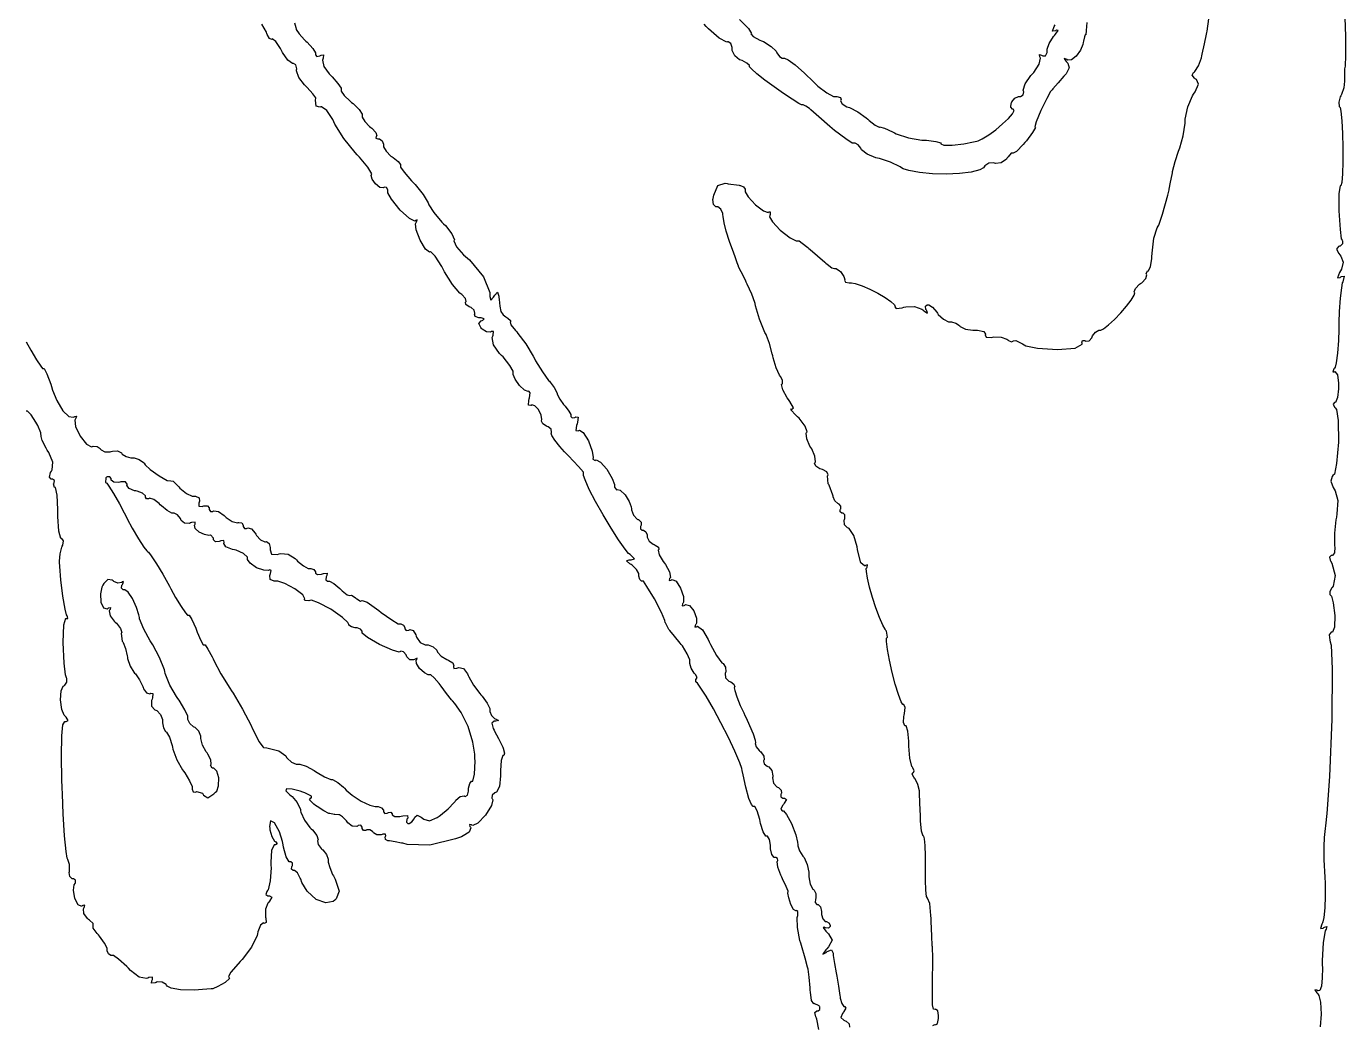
# Model space of a CAD drawing. Extents: x 0.5 to 12, y 0.6 to 18.2.
# Drawn here: x 8.75 to 11.981, y 3.832 to 6.278 of the extents above; entities that cross this region are included whole.
import ezdxf

# ---------------------------------------------------------------- set-up
doc = ezdxf.new("R2010")
doc.units = 0
doc.layers.get('0').update_dxf_attribs({"linetype": 'CONTINUOUS'})

msp = doc.modelspace()

# ---------------------------------------------------------------- linework, layer by layer
at = {"color": 0}
for points in [[(10.6908, 3.82015), (10.6862, 3.84581), (10.6851, 3.84831), (10.6837, 3.85124), (10.6815, 3.86182), (10.6861, 3.86654), (10.6877, 3.86654), (10.6892, 3.86654), (10.6938, 3.86968), (10.6934, 3.87571), (10.6925, 3.87711), (10.6916, 3.87858), (10.6798, 3.88396), (10.6789, 3.88336), (10.6788, 3.88336), (10.6734, 3.89144), (10.6704, 3.91178), (10.6702, 3.91699), (10.6699, 3.92225), (10.6677, 3.94851), (10.6647, 3.96858), (10.6641, 3.97071), (10.6635, 3.97287), (10.6572, 3.99522), (10.6485, 4.02582), (10.6467, 4.03212), (10.6449, 4.03842), (10.639, 4.07015), (10.6381, 4.09462), (10.6388, 4.09722), (10.6394, 4.09988), (10.6399, 4.10938), (10.636, 4.11176), (10.6355, 4.11139), (10.6347, 4.11094), (10.6293, 4.11436), (10.6226, 4.12636), (10.6174, 4.14258), (10.6155, 4.15435), (10.6157, 4.15821), (10.6157, 4.15896), (10.6112, 4.17085), (10.6023, 4.18972), (10.6002, 4.1939), (10.598, 4.19814), (10.5905, 4.21799), (10.5889, 4.23182), (10.5896, 4.23296), (10.5903, 4.23415), (10.5901, 4.23904), (10.5854, 4.24154), (10.5839, 4.24154), (10.5819, 4.24154), (10.5761, 4.24918), (10.5729, 4.26303), (10.5729, 4.26758), (10.5729, 4.27219), (10.5701, 4.28597), (10.5652, 4.29362), (10.5636, 4.29362), (10.5614, 4.29362), (10.555, 4.30436), (10.5484, 4.32508), (10.5475, 4.33008), (10.5465, 4.33513), (10.5401, 4.35585), (10.534, 4.36654), (10.532, 4.36654), (10.5305, 4.36654), (10.5262, 4.37125), (10.5198, 4.38639), (10.5125, 4.41363), (10.5056, 4.44433), (10.5036, 4.45458), (10.5026, 4.45958), (10.4973, 4.47396), (10.4854, 4.50206), (10.4695, 4.53564), (10.4513, 4.57146), (10.4327, 4.60618), (10.4152, 4.63656), (10.4006, 4.65929), (10.3936, 4.66883), (10.3906, 4.67106), (10.3895, 4.67182), (10.3899, 4.67888), (10.39, 4.67888), (10.3908, 4.67893), (10.3933, 4.68267), (10.3891, 4.68983), (10.3874, 4.69151), (10.3857, 4.69325), (10.3786, 4.7054), (10.3749, 4.71729), (10.3749, 4.72119), (10.3749, 4.72607), (10.3688, 4.74067), (10.3571, 4.75993), (10.3543, 4.76335), (10.3514, 4.76682), (10.3372, 4.78413), (10.3262, 4.79742), (10.325, 4.79883), (10.3238, 4.80029), (10.3152, 4.81625), (10.3151, 4.81733), (10.3141, 4.82238), (10.3058, 4.84169), (10.2883, 4.87554), (10.2701, 4.90565), (10.2614, 4.91862), (10.2585, 4.91862), (10.257, 4.91862), (10.2524, 4.92307), (10.2499, 4.93104), (10.2499, 4.93371), (10.2499, 4.93718), (10.2446, 4.94754), (10.2342, 4.95801), (10.2317, 4.95942), (10.2286, 4.96121), (10.2203, 4.96804), (10.2269, 4.97065), (10.2291, 4.97071), (10.2317, 4.97081), (10.2393, 4.97342), (10.2316, 4.98178), (10.2287, 4.98406), (10.2253, 4.98671), (10.217, 4.99696), (10.2008, 5.01953), (10.1822, 5.04867), (10.1627, 5.08111), (10.1444, 5.11367), (10.129, 5.14324), (10.1184, 5.16661), (10.1145, 5.17708), (10.1145, 5.18056), (10.1145, 5.18522), (10.1022, 5.19922), (10.0782, 5.22575), (10.0725, 5.2315), (10.0684, 5.23562), (10.0565, 5.24854), (10.0444, 5.26383), (10.0371, 5.27572), (10.0353, 5.28142), (10.036, 5.2825), (10.0367, 5.28375), (10.0353, 5.29058), (10.0279, 5.2966), (10.0258, 5.29742), (10.0237, 5.29829), (10.0153, 5.3041), (10.0116, 5.31044), (10.0119, 5.31153), (10.0126, 5.31483), (10.011, 5.32547), (10.0046, 5.33914), (9.99561, 5.34847), (9.98828, 5.35015), (9.98676, 5.34924), (9.98568, 5.34858), (9.98019, 5.3501), (9.98074, 5.36139), (9.98167, 5.3649), (9.98247, 5.368), (9.98378, 5.37978), (9.9809, 5.38396), (9.98074, 5.38385), (9.97894, 5.38292), (9.97049, 5.38618), (9.95785, 5.39768), (9.94715, 5.41336), (9.94265, 5.42453), (9.94265, 5.42822), (9.94265, 5.43294), (9.93419, 5.4471), (9.91792, 5.46778), (9.91401, 5.47168), (9.90918, 5.47651), (9.89415, 5.49772), (9.89117, 5.5154), (9.89236, 5.51844), (9.89339, 5.52115), (9.89453, 5.53006), (9.88943, 5.53054), (9.88829, 5.52979), (9.88678, 5.52886), (9.87696, 5.52924), (9.86686, 5.53554), (9.86524, 5.53749), (9.86301, 5.54021), (9.85861, 5.55007), (9.86431, 5.55647), (9.86669, 5.5574), (9.86806, 5.558), (9.87147, 5.56158), (9.86382, 5.56353), (9.86128, 5.56364), (9.85867, 5.56375), (9.84967, 5.56694), (9.84754, 5.57275), (9.84819, 5.57379), (9.84896, 5.57508), (9.84728, 5.58231), (9.83925, 5.58876), (9.83692, 5.58963), (9.83453, 5.59056), (9.82682, 5.59625), (9.82568, 5.60206), (9.8265, 5.60281), (9.82736, 5.60374), (9.82568, 5.61139), (9.817, 5.62076), (9.81446, 5.62256), (9.81185, 5.62435), (9.79406, 5.64572), (9.77468, 5.67654), (9.77138, 5.68306), (9.76801, 5.68961), (9.75174, 5.71511), (9.7399, 5.72618), (9.73882, 5.72547), (9.73747, 5.72467), (9.72754, 5.73178), (9.71451, 5.75353), (9.70514, 5.77924), (9.70296, 5.79411), (9.70492, 5.79747), (9.70568, 5.79889), (9.70714, 5.8036), (9.704, 5.8024), (9.70324, 5.80171), (9.70182, 5.80046), (9.68853, 5.80664), (9.66575, 5.82758), (9.64481, 5.85394), (9.63558, 5.87001), (9.63553, 5.87494), (9.63547, 5.87685), (9.63265, 5.88292), (9.62728, 5.88363), (9.62608, 5.88286), (9.62435, 5.88183), (9.61626, 5.88325), (9.60531, 5.8915), (9.59722, 5.90343), (9.595, 5.91243), (9.59581, 5.91493), (9.59619, 5.91618), (9.58664, 5.93272), (9.56581, 5.95751), (9.5606, 5.96289), (9.55533, 5.96826), (9.52806, 6.00265), (9.50597, 6.03771), (9.50336, 6.0434), (9.5006, 6.04937), (9.486, 6.07172), (9.47314, 6.08089), (9.47131, 6.08018), (9.46892, 6.07937), (9.4599, 6.08187), (9.45839, 6.09685), (9.45899, 6.10167), (9.45904, 6.10249), (9.4521, 6.11268), (9.43804, 6.12765), (9.43463, 6.13086), (9.43115, 6.13406), (9.41764, 6.1524), (9.41174, 6.16906), (9.41211, 6.17144), (9.41243, 6.17383), (9.41054, 6.18306), (9.40479, 6.18685), (9.40326, 6.18653), (9.40169, 6.18625), (9.39025, 6.19499), (9.37739, 6.21382), (9.37511, 6.21847), (9.37278, 6.22319), (9.36143, 6.24083), (9.35249, 6.24685), (9.352, 6.24636), (9.35135, 6.24576), (9.34554, 6.24789), (9.33996, 6.25765), (9.33908, 6.26042), (9.33817, 6.26324), (9.32693, 6.28304)], [(9.40657, 6.28608), (9.41015, 6.27468), (9.41064, 6.27078), (9.41075, 6.26981), (9.41812, 6.25928), (9.43169, 6.24479), (9.43494, 6.24175), (9.43815, 6.23876), (9.4515, 6.22319), (9.45839, 6.21278), (9.45839, 6.20925), (9.45839, 6.20796), (9.46197, 6.204), (9.46892, 6.20514), (9.4706, 6.20617), (9.47211, 6.20714), (9.47808, 6.20774), (9.47743, 6.19987), (9.47657, 6.19749), (9.47558, 6.1951), (9.479, 6.17919), (9.49181, 6.16108), (9.49561, 6.1575), (9.49908, 6.15424), (9.51346, 6.13743), (9.52089, 6.12619), (9.52089, 6.1224), (9.52089, 6.11897), (9.52854, 6.10867), (9.54335, 6.09424), (9.54693, 6.09153), (9.55051, 6.08886), (9.56532, 6.07374), (9.57297, 6.06222), (9.57297, 6.05838), (9.57297, 6.05496), (9.57904, 6.04454), (9.59088, 6.03228), (9.59375, 6.03028), (9.59657, 6.02826), (9.60639, 6.01801), (9.60856, 6.00982), (9.60764, 6.00885), (9.60688, 6.00808), (9.60633, 6.00401), (9.61122, 6.00196), (9.6129, 6.00196), (9.61501, 6.00196), (9.62147, 5.9974), (9.62506, 5.98921), (9.62506, 5.98643), (9.62506, 5.98275), (9.63112, 5.97168), (9.64301, 5.95969), (9.64589, 5.9579), (9.64871, 5.95611), (9.6606, 5.94624), (9.66672, 5.93892), (9.66672, 5.93642), (9.66672, 5.93251), (9.67589, 5.92068), (9.69368, 5.89925), (9.69803, 5.89464), (9.70231, 5.89008), (9.72179, 5.86583), (9.73432, 5.84576), (9.73514, 5.84326), (9.73589, 5.84082), (9.74843, 5.82135), (9.7679, 5.79824), (9.77225, 5.79389), (9.77653, 5.78961), (9.79264, 5.7691), (9.7985, 5.75461), (9.79775, 5.75331), (9.79693, 5.75206), (9.8036, 5.7379), (9.82107, 5.71815), (9.82574, 5.71403), (9.83529, 5.70557), (9.8699, 5.66401), (9.88558, 5.62603), (9.88564, 5.61931), (9.88564, 5.61626), (9.88758, 5.6071), (9.89421, 5.61393), (9.89589, 5.61654), (9.89757, 5.61919), (9.9044, 5.62614), (9.90717, 5.61703), (9.90744, 5.61393), (9.90788, 5.60851), (9.90956, 5.59218), (9.9126, 5.5791), (9.91797, 5.57101), (9.92469, 5.56575), (9.92714, 5.56424), (9.92925, 5.56288), (9.93599, 5.55724), (9.93554, 5.55419), (9.93544, 5.55419), (9.93544, 5.55419), (9.93701, 5.54676), (9.94792, 5.5325), (9.95107, 5.52903), (9.95421, 5.52561), (9.97336, 5.49957), (9.99181, 5.46946), (9.99468, 5.46392), (9.9975, 5.45844), (10.0139, 5.43104), (10.029, 5.41037), (10.0311, 5.40821), (10.0333, 5.40608), (10.0431, 5.39307), (10.0495, 5.38043), (10.0499, 5.37847), (10.0503, 5.37651), (10.0565, 5.36404), (10.066, 5.35118), (10.0681, 5.34907), (10.0702, 5.347), (10.0789, 5.33529), (10.0834, 5.3265), (10.0834, 5.32351), (10.0834, 5.32226), (10.0867, 5.31836), (10.0933, 5.31939), (10.0949, 5.32036), (10.0961, 5.32113), (10.1018, 5.32004), (10.1002, 5.30789), (10.099, 5.30404), (10.0978, 5.30024), (10.0962, 5.28803), (10.1021, 5.28717), (10.1034, 5.28792), (10.1048, 5.28879), (10.1143, 5.28256), (10.1268, 5.26243), (10.1361, 5.23742), (10.1388, 5.2219), (10.1375, 5.21733), (10.1374, 5.21724), (10.1435, 5.21403), (10.1445, 5.21463), (10.1461, 5.21565), (10.1562, 5.21039), (10.1717, 5.19303), (10.1852, 5.17051), (10.191, 5.15571), (10.191, 5.15072), (10.191, 5.1486), (10.1957, 5.14208), (10.1957, 5.14208), (10.1968, 5.14318), (10.2048, 5.1415), (10.2165, 5.13026), (10.2269, 5.11344), (10.2317, 5.10053), (10.232, 5.09608), (10.2323, 5.09326), (10.2372, 5.07992), (10.2458, 5.07081), (10.2477, 5.07004), (10.2496, 5.06933), (10.2558, 5.06315), (10.2562, 5.05561), (10.2553, 5.05414), (10.2544, 5.05274), (10.254, 5.04671), (10.2584, 5.04362), (10.2599, 5.04362), (10.2618, 5.04362), (10.2676, 5.03939), (10.2709, 5.03174), (10.2709, 5.02914), (10.2709, 5.0261), (10.2759, 5.01699), (10.2856, 5.00896), (10.288, 5.00803), (10.2904, 5.00717), (10.2982, 5.00157), (10.2995, 4.99588), (10.2988, 4.99511), (10.2978, 4.99425), (10.3002, 4.98301), (10.3099, 4.96647), (10.3128, 4.96289), (10.3155, 4.95936), (10.3251, 4.94146), (10.3274, 4.92774), (10.3264, 4.92622), (10.3257, 4.92503), (10.3248, 4.92051), (10.3291, 4.92122), (10.3302, 4.92188), (10.3319, 4.9229), (10.3414, 4.91846), (10.3525, 4.90186), (10.3594, 4.88086), (10.3599, 4.86735), (10.358, 4.86415), (10.3572, 4.8629), (10.3562, 4.85813), (10.3612, 4.85921), (10.3625, 4.86003), (10.3644, 4.86122), (10.3741, 4.85861), (10.3851, 4.84571), (10.3915, 4.82813), (10.3914, 4.81569), (10.3895, 4.81267), (10.3887, 4.81125), (10.3874, 4.80615), (10.3917, 4.80669), (10.3928, 4.80735), (10.3943, 4.80826), (10.406, 4.7991), (10.4201, 4.77599), (10.4228, 4.76992), (10.4255, 4.76389), (10.4402, 4.73649), (10.4533, 4.71897), (10.4551, 4.71783), (10.4568, 4.71674), (10.4624, 4.70763), (10.4629, 4.69661), (10.4621, 4.6945), (10.4613, 4.69239), (10.4627, 4.68181), (10.4705, 4.67378), (10.4729, 4.67285), (10.4752, 4.67199), (10.4832, 4.66607), (10.4854, 4.65978), (10.4847, 4.65869), (10.4841, 4.65767), (10.4852, 4.65088), (10.4902, 4.63531), (10.4987, 4.61415), (10.507, 4.59581), (10.51, 4.58974), (10.5129, 4.58376), (10.5213, 4.56543), (10.5299, 4.54449), (10.535, 4.52914), (10.5363, 4.52257), (10.5358, 4.5216), (10.5352, 4.52067), (10.5373, 4.51303), (10.5448, 4.50375), (10.5469, 4.50196), (10.549, 4.50022), (10.5561, 4.49024), (10.5573, 4.48118), (10.5566, 4.47987), (10.5558, 4.47863), (10.5571, 4.47157), (10.5642, 4.46544), (10.5663, 4.46463), (10.5685, 4.46382), (10.5762, 4.45481), (10.5787, 4.44211), (10.5782, 4.43946), (10.5776, 4.43685), (10.5801, 4.42421), (10.5878, 4.41515), (10.59, 4.41433), (10.5921, 4.41351), (10.5991, 4.40707), (10.5999, 4.39936), (10.5991, 4.39789), (10.5981, 4.39649), (10.598, 4.39046), (10.6031, 4.38737), (10.6049, 4.38737), (10.6066, 4.38737), (10.6116, 4.38396), (10.6064, 4.37446), (10.6042, 4.37175), (10.6023, 4.36947), (10.5979, 4.36051), (10.6009, 4.35612), (10.6019, 4.35612), (10.6045, 4.35612), (10.6122, 4.347), (10.6242, 4.32487), (10.6344, 4.29753), (10.6391, 4.27903), (10.6394, 4.27279), (10.6395, 4.27067), (10.6438, 4.25776), (10.6516, 4.24528), (10.6535, 4.24338), (10.6553, 4.24154), (10.6628, 4.22493), (10.6667, 4.20606), (10.6667, 4.19976), (10.6667, 4.19401), (10.67, 4.17665), (10.6763, 4.16396), (10.6778, 4.16297), (10.6794, 4.16206), (10.684, 4.15386), (10.6841, 4.14356), (10.6834, 4.14154), (10.6826, 4.13954), (10.6824, 4.13124), (10.6865, 4.12696), (10.6879, 4.12696), (10.6896, 4.12696), (10.695, 4.12088), (10.698, 4.10981), (10.698, 4.10612), (10.698, 4.10249), (10.701, 4.09142), (10.7065, 4.08529), (10.7084, 4.08529), (10.7102, 4.08529), (10.7157, 4.08208), (10.7188, 4.07622), (10.7188, 4.07428), (10.7188, 4.07286), (10.715, 4.06863), (10.7076, 4.06956), (10.7058, 4.07053), (10.7051, 4.0709), (10.7019, 4.0701), (10.7083, 4.06136), (10.7108, 4.05871), (10.7147, 4.05458), (10.7236, 4.03928), (10.7147, 4.02294), (10.7108, 4.01833), (10.7081, 4.01525), (10.701, 4.00521), (10.707, 4.00808), (10.7088, 4.00939), (10.7116, 4.01156), (10.7218, 4.01574), (10.7259, 4.007), (10.7262, 4.00401), (10.7263, 4.00163), (10.7292, 3.98236), (10.7334, 3.95942), (10.7344, 3.95508), (10.7353, 3.95079), (10.7396, 3.92617), (10.7427, 3.90365), (10.743, 3.90039), (10.7432, 3.89719), (10.747, 3.8839), (10.7522, 3.87696), (10.754, 3.87696), (10.7547, 3.87696), (10.7568, 3.87278), (10.7527, 3.86458), (10.7511, 3.86257), (10.7489, 3.85997), (10.7451, 3.84988), (10.7527, 3.84299), (10.7556, 3.84179), (10.7579, 3.84093), (10.7653, 3.8341), (10.7663, 3.8259)], [(11.3477, 6.28694), (11.346, 6.26731), (11.3446, 6.25717), (11.3441, 6.25717), (11.3435, 6.25717), (11.3417, 6.25168), (11.3391, 6.24104), (11.3387, 6.23844), (11.3377, 6.23351), (11.332, 6.21924), (11.3217, 6.20426), (11.3096, 6.19586), (11.3005, 6.1951), (11.2983, 6.19629), (11.2969, 6.1971), (11.2919, 6.19851), (11.2967, 6.19194), (11.2985, 6.18994), (11.3008, 6.1875), (11.3042, 6.17567), (11.2966, 6.16157), (11.2933, 6.15793), (11.2909, 6.15533), (11.2771, 6.13965), (11.2643, 6.12457), (11.2624, 6.12229), (11.2587, 6.11778), (11.2491, 6.10101), (11.2346, 6.0714), (11.2237, 6.04417), (11.2202, 6.03142), (11.2213, 6.03006), (11.2216, 6.02962), (11.2147, 6.01774), (11.1993, 5.99744), (11.1954, 5.99274), (11.1914, 5.98807), (11.1751, 5.97108), (11.1667, 5.96669), (11.1667, 5.96669), (11.1667, 5.96669), (11.1625, 5.96669), (11.1545, 5.95806), (11.1526, 5.9554), (11.1504, 5.95253), (11.1377, 5.94314), (11.1241, 5.94157), (11.1216, 5.94254), (11.1192, 5.94353), (11.1071, 5.94282), (11.0973, 5.93576), (11.0961, 5.93354), (11.0946, 5.93099), (11.0851, 5.92617), (11.0639, 5.92068), (11.0353, 5.91726), (11.0027, 5.91585), (10.9691, 5.9165), (10.9377, 5.91928), (10.9115, 5.92421), (10.8976, 5.92876), (10.8937, 5.93132), (10.8903, 5.93349), (10.8665, 5.94472), (10.8398, 5.95367), (10.8351, 5.95469), (10.8304, 5.95578), (10.8092, 5.96436), (10.7959, 5.97488), (10.7951, 5.97689), (10.7943, 5.97894), (10.7877, 5.98725), (10.7801, 5.99154), (10.7776, 5.99154), (10.7724, 5.99154), (10.7569, 6.00217), (10.7297, 6.02274), (10.724, 6.02767), (10.7183, 6.03267), (10.6909, 6.05637), (10.6715, 6.07308), (10.6698, 6.07454), (10.668, 6.07607), (10.659, 6.08214), (10.6527, 6.08529), (10.6506, 6.08529), (10.6483, 6.08529), (10.6417, 6.08903), (10.6254, 6.0989), (10.6044, 6.11301), (10.5813, 6.12939), (10.5588, 6.14621), (10.5395, 6.16151), (10.5259, 6.17339), (10.5209, 6.17828), (10.5209, 6.17985), (10.5209, 6.18181), (10.5148, 6.18761), (10.5029, 6.19379), (10.5001, 6.19467), (10.4971, 6.19564), (10.4852, 6.20546), (10.4792, 6.2181), (10.4792, 6.22228), (10.4792, 6.22575), (10.4758, 6.236), (10.469, 6.2399), (10.4674, 6.23936), (10.4658, 6.23882), (10.4473, 6.24897), (10.421, 6.27181), (10.4154, 6.27756), (10.4099, 6.28336)], [(10.9766, 3.83171), (10.9819, 3.8355), (10.9844, 3.84706), (10.9844, 3.85092), (10.9844, 3.85482), (10.9822, 3.86654), (10.9772, 3.87056), (10.9767, 3.87017), (10.9758, 3.86968), (10.9721, 3.86996), (10.9698, 3.88064), (10.9691, 3.90864), (10.9696, 3.94743), (10.9698, 3.96029), (10.9699, 3.96674), (10.9699, 3.99799), (10.9693, 4.02067), (10.9691, 4.02279), (10.9689, 4.02496), (10.9676, 4.04969), (10.9661, 4.0849), (10.9659, 4.09229), (10.9656, 4.09972), (10.9627, 4.12912), (10.9575, 4.14204), (10.9575, 4.14204), (10.9575, 4.14204), (10.955, 4.1466), (10.9531, 4.162), (10.9521, 4.18587), (10.9519, 4.20833), (10.9521, 4.21576), (10.9522, 4.22336), (10.9521, 4.24604), (10.9512, 4.27078), (10.9496, 4.28749), (10.948, 4.29362), (10.9475, 4.29362), (10.9463, 4.29362), (10.9429, 4.30664), (10.9402, 4.33182), (10.94, 4.33789), (10.9397, 4.34403), (10.9385, 4.37517), (10.9376, 4.39974), (10.9374, 4.4025), (10.9373, 4.40533), (10.9335, 4.4209), (10.9269, 4.43451), (10.9254, 4.43636), (10.9238, 4.43826), (10.9197, 4.4459), (10.9213, 4.44987), (10.9219, 4.44987), (10.9226, 4.44987), (10.9246, 4.45372), (10.9214, 4.4611), (10.9201, 4.46289), (10.9187, 4.46468), (10.9136, 4.48514), (10.9113, 4.51411), (10.9115, 4.52018), (10.9116, 4.52632), (10.9093, 4.55149), (10.9046, 4.56446), (10.9031, 4.56446), (10.9019, 4.56446), (10.8983, 4.5721), (10.8992, 4.58692), (10.9002, 4.5905), (10.901, 4.59407), (10.9022, 4.60889), (10.899, 4.61654), (10.898, 4.61654), (10.8967, 4.61654), (10.8928, 4.62326), (10.8861, 4.64094), (10.8784, 4.66613), (10.8709, 4.69526), (10.8642, 4.72478), (10.8593, 4.75114), (10.857, 4.77083), (10.8569, 4.77903), (10.8583, 4.78033), (10.8591, 4.78119), (10.8567, 4.79633), (10.8555, 4.7979), (10.8532, 4.80078), (10.848, 4.81049), (10.8395, 4.82975), (10.8307, 4.85331), (10.8224, 4.87869), (10.8153, 4.90365), (10.8101, 4.92567), (10.8075, 4.94239), (10.8072, 4.94976), (10.8083, 4.95144), (10.8092, 4.95296), (10.8106, 4.95828), (10.8057, 4.95731), (10.8044, 4.95649), (10.8033, 4.95583), (10.7942, 4.96343), (10.7872, 4.9885), (10.7861, 4.99588), (10.7851, 5.0025), (10.7766, 5.03071), (10.7657, 5.04742), (10.7635, 5.04824), (10.7613, 5.0491), (10.7542, 5.05701), (10.753, 5.06765), (10.7538, 5.06976), (10.7547, 5.07194), (10.7549, 5.08074), (10.7505, 5.08529), (10.7491, 5.08529), (10.7477, 5.08529), (10.7433, 5.08811), (10.7435, 5.09353), (10.7443, 5.09483), (10.7451, 5.09614), (10.7452, 5.10265), (10.7407, 5.10753), (10.7392, 5.10801), (10.7376, 5.10856), (10.7306, 5.11518), (10.7261, 5.12506), (10.7258, 5.12717), (10.7254, 5.12929), (10.7164, 5.15381), (10.7153, 5.1556), (10.7141, 5.15739), (10.7121, 5.1766), (10.7129, 5.17785), (10.7136, 5.1791), (10.7104, 5.18608), (10.6998, 5.192), (10.6968, 5.19276), (10.6938, 5.19358), (10.6834, 5.19997), (10.6808, 5.20785), (10.6818, 5.20931), (10.6827, 5.21083), (10.6815, 5.22456), (10.6738, 5.24246), (10.6715, 5.24599), (10.6692, 5.24957), (10.6615, 5.26747), (10.6603, 5.28125), (10.6612, 5.28271), (10.6621, 5.28424), (10.6573, 5.29856), (10.6427, 5.31754), (10.6387, 5.32135), (10.6347, 5.32519), (10.6224, 5.33838), (10.6243, 5.34044), (10.6245, 5.34033), (10.625, 5.34006), (10.6289, 5.34304), (10.6203, 5.35867), (10.617, 5.36322), (10.6139, 5.36762), (10.6029, 5.38753), (10.5999, 5.40044), (10.6008, 5.40132), (10.6017, 5.40224), (10.6022, 5.40978), (10.598, 5.41922), (10.5965, 5.42101), (10.595, 5.42285), (10.5866, 5.44097), (10.5791, 5.46544), (10.5781, 5.47038), (10.577, 5.47537), (10.5701, 5.5006), (10.5632, 5.52029), (10.562, 5.52246), (10.5592, 5.52789), (10.5459, 5.56028), (10.536, 5.59321), (10.5349, 5.59885), (10.5344, 5.60146), (10.5271, 5.62196), (10.5159, 5.64638), (10.5135, 5.65093), (10.5111, 5.65554), (10.5005, 5.676), (10.4946, 5.68875), (10.4944, 5.68946), (10.4942, 5.69021), (10.4914, 5.69851), (10.487, 5.71039), (10.4861, 5.71289), (10.4826, 5.72228), (10.4722, 5.75038), (10.4638, 5.7761), (10.4589, 5.79628), (10.4565, 5.81185), (10.456, 5.81706), (10.4557, 5.81961), (10.4507, 5.82997), (10.4435, 5.83529), (10.4411, 5.83529), (10.4391, 5.83529), (10.4332, 5.84136), (10.4318, 5.85325), (10.4323, 5.85618), (10.4339, 5.8641), (10.4441, 5.88764), (10.4613, 5.89344), (10.4663, 5.89247), (10.4688, 5.89199), (10.4957, 5.88829), (10.4974, 5.88818), (10.4992, 5.88807), (10.5066, 5.88444), (10.5105, 5.87847), (10.5105, 5.87646), (10.5105, 5.8724), (10.5182, 5.86003), (10.5359, 5.84044), (10.5553, 5.82553), (10.5667, 5.82167), (10.5681, 5.82292), (10.5686, 5.82346), (10.5721, 5.8234), (10.5715, 5.81657), (10.5709, 5.81446), (10.5699, 5.81147), (10.5772, 5.7991), (10.5967, 5.77821), (10.6206, 5.75988), (10.6352, 5.75196), (10.6401, 5.75196), (10.6426, 5.75196), (10.6503, 5.74664), (10.6638, 5.73628), (10.6667, 5.73372), (10.6695, 5.73122), (10.6876, 5.7155), (10.7055, 5.69982), (10.7084, 5.69726), (10.7112, 5.69476), (10.7231, 5.68608), (10.7292, 5.68468), (10.7292, 5.68468), (10.7292, 5.68474), (10.7335, 5.68474), (10.7418, 5.67871), (10.7438, 5.67686), (10.7457, 5.67503), (10.7527, 5.66531), (10.7546, 5.65728), (10.754, 5.65625), (10.7536, 5.65565), (10.7563, 5.65132), (10.7655, 5.64947), (10.7681, 5.64953), (10.7711, 5.64963), (10.7804, 5.64757), (10.7971, 5.64187), (10.8161, 5.63357), (10.8355, 5.62375), (10.8533, 5.61339), (10.8674, 5.60368), (10.876, 5.5956), (10.8777, 5.59082), (10.8771, 5.59022), (10.8771, 5.59022), (10.8806, 5.58675), (10.8954, 5.58849), (10.8995, 5.58946), (10.9041, 5.5906), (10.9257, 5.59119), (10.9431, 5.58524), (10.9458, 5.58311), (10.9484, 5.581), (10.9571, 5.57542), (10.9555, 5.58111), (10.9546, 5.58268), (10.9535, 5.58447), (10.9522, 5.5919), (10.9563, 5.59571), (10.9577, 5.59571), (10.9606, 5.59571), (10.9692, 5.58963), (10.9799, 5.57775), (10.9817, 5.57487), (10.9835, 5.57206), (10.996, 5.56017), (11.0083, 5.55404), (11.0124, 5.55404), (11.0159, 5.55404), (11.0268, 5.551), (11.0356, 5.54508), (11.0365, 5.54362), (11.0374, 5.54221), (11.0502, 5.53629), (11.0682, 5.53321), (11.0742, 5.53321), (11.0794, 5.53321), (11.0948, 5.53028), (11.0996, 5.52371), (11.099, 5.52279), (11.0984, 5.52186), (11.101, 5.51633), (11.113, 5.51568), (11.1166, 5.51622), (11.1199, 5.51676), (11.1374, 5.516), (11.1519, 5.51129), (11.1537, 5.50982), (11.1555, 5.5084), (11.1629, 5.50472), (11.1667, 5.50651), (11.1667, 5.50711), (11.1667, 5.50738), (11.1736, 5.50819), (11.1869, 5.50196), (11.1902, 5.49989), (11.1977, 5.49507), (11.2263, 5.48915), (11.2759, 5.48574), (11.319, 5.48958), (11.3361, 5.49886), (11.3357, 5.5006), (11.3353, 5.50233), (11.3369, 5.50808), (11.3423, 5.50808), (11.3436, 5.50726), (11.3451, 5.5064), (11.353, 5.50738), (11.3597, 5.51471), (11.3606, 5.51693), (11.3614, 5.51921), (11.3688, 5.52843), (11.3769, 5.53321), (11.3797, 5.53321), (11.3818, 5.53321), (11.3881, 5.53678), (11.4005, 5.54628), (11.4151, 5.55985), (11.4303, 5.57568), (11.4444, 5.59207), (11.4559, 5.6071), (11.4631, 5.61903), (11.4648, 5.62489), (11.4642, 5.62597), (11.4635, 5.62706), (11.4666, 5.63553), (11.4765, 5.64583), (11.4792, 5.64779), (11.4819, 5.64974), (11.4916, 5.66038), (11.4944, 5.66938), (11.4937, 5.67051), (11.4929, 5.67171), (11.4958, 5.67904), (11.4968, 5.67904), (11.4984, 5.67904), (11.5032, 5.68901), (11.5066, 5.70828), (11.5068, 5.71289), (11.5072, 5.72228), (11.5117, 5.75879), (11.52, 5.7845), (11.5223, 5.78842), (11.5237, 5.79075), (11.533, 5.81743), (11.5457, 5.86447), (11.5488, 5.87696), (11.5493, 5.87913), (11.5527, 5.89567), (11.5563, 5.91504), (11.5569, 5.91862), (11.5574, 5.92219), (11.5635, 5.94624), (11.5719, 5.97163), (11.5736, 5.97592), (11.5754, 5.98025), (11.5831, 6.00922), (11.5879, 6.0401), (11.5882, 6.04531), (11.5885, 6.05057), (11.5951, 6.08057), (11.6062, 6.10786), (11.6087, 6.11171), (11.6124, 6.11746), (11.621, 6.13633), (11.6159, 6.14729), (11.6131, 6.14908), (11.6107, 6.15067), (11.605, 6.15793), (11.6088, 6.16476), (11.6107, 6.16601), (11.6123, 6.1671), (11.6209, 6.18072), (11.6282, 6.20079), (11.6291, 6.20508), (11.63, 6.20942), (11.6355, 6.23481), (11.6406, 6.25879), (11.6414, 6.26237), (11.6422, 6.26594), (11.6463, 6.29606)], [(10.4968, 6.29471), (10.5185, 6.27263), (10.5258, 6.26047), (10.5251, 6.25965), (10.5248, 6.2595), (10.5306, 6.25244), (10.5467, 6.24376), (10.5509, 6.24197), (10.5552, 6.24024), (10.5743, 6.22868), (10.5866, 6.21658), (10.5874, 6.21451), (10.5882, 6.21251), (10.5945, 6.20421), (10.6015, 6.19987), (10.6038, 6.19987), (10.6067, 6.19987), (10.6156, 6.19581), (10.633, 6.1836), (10.6562, 6.16325), (10.678, 6.14204), (10.6851, 6.13476), (10.6889, 6.13086), (10.7103, 6.11453), (10.7266, 6.10612), (10.732, 6.10612), (10.735, 6.10612), (10.7438, 6.10331), (10.7458, 6.09754), (10.7452, 6.09646), (10.7444, 6.09517), (10.7479, 6.08757), (10.7596, 6.08062), (10.7628, 6.07958), (10.766, 6.07861), (10.7866, 6.06803), (10.8073, 6.05333), (10.8107, 6.05024), (10.814, 6.04719), (10.8291, 6.03538), (10.8388, 6.03043), (10.8394, 6.03082), (10.84, 6.03119), (10.852, 6.02794), (10.8715, 6.01932), (10.876, 6.01704), (10.8804, 6.01476), (10.9106, 6.00489), (10.9431, 5.99908), (10.9488, 5.99881), (10.9544, 5.99858), (10.9775, 5.99582), (10.9895, 5.99208), (10.9895, 5.99083), (10.9895, 5.9899), (10.9974, 5.98699), (11.0179, 5.98687), (11.0463, 5.99018), (11.0702, 5.99468), (11.0781, 5.99658), (11.0814, 5.99744), (11.0911, 6.00206), (11.1071, 6.01188), (11.1243, 6.02458), (11.141, 6.03847), (11.1553, 6.05203), (11.1655, 6.06369), (11.1698, 6.07183), (11.1672, 6.07487), (11.1664, 6.07487), (11.1652, 6.07487), (11.1614, 6.07949), (11.162, 6.08838), (11.1628, 6.0905), (11.1636, 6.09267), (11.1712, 6.10157), (11.18, 6.10612), (11.183, 6.10612), (11.1851, 6.10612), (11.1915, 6.10997), (11.1929, 6.11735), (11.1922, 6.11914), (11.1915, 6.12093), (11.1965, 6.13678), (11.2102, 6.15696), (11.2139, 6.16092), (11.2176, 6.16488), (11.2306, 6.18479), (11.2342, 6.19997), (11.2332, 6.20161), (11.2323, 6.20307), (11.2311, 6.20833), (11.2364, 6.20697), (11.2379, 6.20606), (11.2395, 6.20508), (11.2466, 6.20557), (11.2499, 6.21386), (11.2499, 6.21664), (11.2499, 6.22136), (11.2553, 6.23551), (11.2656, 6.25265), (11.2682, 6.25553), (11.2706, 6.25836), (11.2769, 6.26785), (11.2732, 6.26861), (11.2723, 6.26812), (11.2704, 6.26699), (11.2633, 6.26574), (11.2676, 6.27746), (11.2696, 6.28103)], [(11.9791, 6.29867), (11.9811, 6.25375), (11.9812, 6.206), (11.98, 6.1799), (11.9788, 6.17383), (11.9785, 6.17242), (11.9783, 6.14806), (11.9785, 6.14556), (11.9787, 6.14312), (11.9766, 6.12717), (11.9711, 6.11062), (11.9697, 6.10786), (11.9682, 6.10514), (11.9643, 6.09169), (11.9654, 6.0816), (11.9665, 6.08057), (11.9682, 6.07883), (11.9695, 6.06972), (11.9719, 6.0466), (11.9735, 6.01551), (11.9744, 5.98063), (11.9744, 5.94613), (11.9735, 5.91635), (11.9717, 5.89535), (11.9696, 5.88737), (11.9689, 5.88737), (11.9678, 5.88737), (11.9649, 5.86843), (11.9646, 5.82568), (11.9675, 5.78033), (11.9707, 5.75711), (11.9729, 5.75364), (11.9737, 5.75222), (11.9735, 5.74507), (11.9679, 5.73953), (11.9662, 5.73888), (11.9639, 5.73817), (11.9585, 5.73204), (11.9642, 5.72097), (11.9668, 5.71783), (11.9695, 5.71457), (11.9752, 5.69993), (11.9708, 5.68289), (11.9684, 5.67844), (11.9663, 5.67453), (11.9613, 5.66194), (11.9678, 5.66282), (11.9695, 5.66385), (11.9711, 5.66493), (11.9778, 5.66581), (11.9755, 5.65533), (11.9742, 5.65207), (11.973, 5.64936), (11.9708, 5.63737), (11.9678, 5.61203), (11.9657, 5.57958), (11.9647, 5.55263), (11.9646, 5.54362), (11.9645, 5.53478), (11.9634, 5.50808), (11.961, 5.47678), (11.9578, 5.45313), (11.9553, 5.44243), (11.954, 5.44043), (11.9527, 5.43837), (11.9498, 5.43143), (11.9534, 5.43126), (11.9543, 5.43175), (11.9546, 5.43197), (11.9611, 5.42404), (11.964, 5.40369), (11.964, 5.39692), (11.964, 5.38976), (11.9612, 5.36811), (11.9563, 5.35612), (11.9546, 5.35612), (11.9537, 5.35612), (11.9511, 5.35232), (11.9543, 5.34489), (11.9557, 5.3431), (11.9591, 5.33886), (11.9627, 5.31207), (11.9635, 5.25928), (11.9592, 5.20692), (11.9538, 5.18088), (11.9502, 5.17719), (11.9481, 5.17513), (11.9446, 5.16342), (11.9504, 5.14779), (11.953, 5.14378), (11.9556, 5.13976), (11.962, 5.11626), (11.9601, 5.08393), (11.9586, 5.07553), (11.9574, 5.06917), (11.9538, 5.03581), (11.9537, 5.00851), (11.9543, 5.00521), (11.9549, 5.0019), (11.954, 4.98822), (11.9491, 4.98112), (11.9475, 4.98112), (11.946, 4.98112), (11.9417, 4.97738), (11.9431, 4.96994), (11.9443, 4.9681), (11.9476, 4.96283), (11.9553, 4.93283), (11.9508, 4.90668), (11.9481, 4.90326), (11.9466, 4.90153), (11.9424, 4.89264), (11.9427, 4.88558), (11.9435, 4.88476), (11.9466, 4.88172), (11.9509, 4.8654), (11.9545, 4.83464), (11.9536, 4.80615), (11.9491, 4.79362), (11.9476, 4.79362), (11.946, 4.79362), (11.941, 4.78743), (11.9423, 4.77387), (11.9435, 4.77018), (11.9462, 4.76172), (11.9483, 4.70372), (11.9473, 4.58068), (11.9415, 4.43983), (11.9353, 4.34961), (11.9318, 4.31967), (11.931, 4.31256), (11.9286, 4.29113), (11.9275, 4.26833), (11.9282, 4.23611), (11.9301, 4.19331), (11.9308, 4.17904), (11.9311, 4.17111), (11.9314, 4.14719), (11.9303, 4.11817), (11.928, 4.09517), (11.9258, 4.08415), (11.9244, 4.08143), (11.9228, 4.07829), (11.9195, 4.06793), (11.9259, 4.06896), (11.9276, 4.06999), (11.9294, 4.07107), (11.9355, 4.07286), (11.9332, 4.06608), (11.932, 4.06413), (11.9308, 4.06222), (11.9261, 4.03342), (11.924, 3.98899), (11.9241, 3.97922), (11.9242, 3.97125), (11.9237, 3.94726), (11.9218, 3.92654), (11.9183, 3.91624), (11.9138, 3.91493), (11.9129, 3.91547), (11.9114, 3.91639), (11.9062, 3.91775), (11.9109, 3.91), (11.9128, 3.90761), (11.9158, 3.90369), (11.9197, 3.88758), (11.9216, 3.85758), (11.9187, 3.82656)], [(8.74989, 5.50521), (8.76139, 5.48406), (8.77496, 5.46089), (8.78543, 5.44521), (8.78982, 5.43946), (8.79135, 5.43946), (8.79362, 5.43946), (8.80046, 5.42649), (8.81006, 5.40132), (8.8119, 5.39518), (8.81446, 5.3865), (8.82465, 5.36111), (8.83942, 5.33589), (8.85433, 5.32189), (8.86524, 5.3201), (8.86762, 5.3215), (8.86871, 5.32221), (8.87304, 5.32281), (8.87169, 5.31754), (8.87082, 5.31608), (8.86876, 5.31278), (8.87071, 5.29779), (8.88162, 5.27382), (8.8974, 5.25412), (8.9094, 5.2474), (8.91211, 5.24843), (8.91385, 5.24914), (8.92329, 5.24854), (8.93115, 5.24343), (8.93212, 5.24181), (8.93311, 5.24024), (8.94276, 5.23546), (8.95568, 5.23551), (8.95833, 5.23633), (8.96094, 5.23719), (8.97379, 5.23747), (8.98324, 5.23307), (8.98415, 5.23156), (8.98503, 5.23008), (8.99462, 5.2239), (9.00651, 5.22071), (9.01053, 5.22071), (9.0146, 5.22071), (9.02686, 5.21685), (9.03737, 5.20925), (9.03857, 5.20742), (9.04113, 5.20335), (9.05311, 5.19249), (9.07519, 5.17632), (9.09532, 5.16504), (9.10417, 5.16476), (9.10417, 5.16476), (9.10417, 5.16476), (9.10986, 5.16319), (9.12093, 5.15246), (9.12364, 5.14936), (9.12631, 5.14632), (9.14268, 5.13357), (9.15653, 5.12696), (9.16118, 5.12696), (9.16411, 5.12696), (9.17307, 5.12304), (9.17443, 5.11426), (9.17356, 5.11187), (9.17269, 5.10969), (9.1729, 5.102), (9.18061, 5.10172), (9.18283, 5.10254), (9.1849, 5.10335), (9.19347, 5.10308), (9.19792, 5.09793), (9.19792, 5.09619), (9.19792, 5.09451), (9.20085, 5.08946), (9.20654, 5.08942), (9.20796, 5.09022), (9.20931, 5.0911), (9.22071, 5.08897), (9.2346, 5.07986), (9.23725, 5.07721), (9.2399, 5.0746), (9.2545, 5.06483), (9.26714, 5.06153), (9.26888, 5.06207), (9.27056, 5.06267), (9.27761, 5.06153), (9.28125, 5.0561), (9.28125, 5.05425), (9.28125, 5.05263), (9.28412, 5.04769), (9.28976, 5.04769), (9.29118, 5.0485), (9.29254, 5.04937), (9.30143, 5.04665), (9.31071, 5.03651), (9.31228, 5.03358), (9.31381, 5.03071), (9.32394, 5.01947), (9.33447, 5.01476), (9.33626, 5.01508), (9.338, 5.01546), (9.34472, 5.01124), (9.3476, 5.00114), (9.34739, 4.99849), (9.34711, 4.99511), (9.35097, 4.9846), (9.36496, 4.98421), (9.36936, 4.98529), (9.37326, 4.98633), (9.39171, 4.9846), (9.40847, 4.97401), (9.41163, 4.97054), (9.41417, 4.96772), (9.42893, 4.95594), (9.44049, 4.94987), (9.44433, 4.94987), (9.44678, 4.94987), (9.45421, 4.94694), (9.45833, 4.94157), (9.45833, 4.93978), (9.45833, 4.93853), (9.46343, 4.93463), (9.47331, 4.93544), (9.47569, 4.93631), (9.47825, 4.93733), (9.48687, 4.93832), (9.48643, 4.93229), (9.48551, 4.93078), (9.48443, 4.92914), (9.4834, 4.92219), (9.48757, 4.91862), (9.48899, 4.91862), (9.49246, 4.91862), (9.50287, 4.91254), (9.51796, 4.90067), (9.52083, 4.89779), (9.52371, 4.89497), (9.53554, 4.88499), (9.54167, 4.8834), (9.54167, 4.8834), (9.54167, 4.88363), (9.54622, 4.88422), (9.55512, 4.87875), (9.55729, 4.87696), (9.5594, 4.87517), (9.56831, 4.86996), (9.57292, 4.87099), (9.57292, 4.87131), (9.57292, 4.87131), (9.58479, 4.86714), (9.60792, 4.85101), (9.6135, 4.84657), (9.61903, 4.84218), (9.64551, 4.82389), (9.66054, 4.81446), (9.66558, 4.81446), (9.66758, 4.81446), (9.67367, 4.81119), (9.67708, 4.80533), (9.67708, 4.80339), (9.67708, 4.80197), (9.68033, 4.79769), (9.68668, 4.79833), (9.68821, 4.79926), (9.68972, 4.80024), (9.69775, 4.79769), (9.70426, 4.78728), (9.70508, 4.78424), (9.70589, 4.78108), (9.71479, 4.76861), (9.72672, 4.76237), (9.73074, 4.76237), (9.73465, 4.76237), (9.74653, 4.75792), (9.75569, 4.74924), (9.75651, 4.74713), (9.75726, 4.74507), (9.7665, 4.73454), (9.77963, 4.72646), (9.78239, 4.72553), (9.7851, 4.72467), (9.79476, 4.71826), (9.79731, 4.71099), (9.7965, 4.70964), (9.79596, 4.70882), (9.79699, 4.70469), (9.80442, 4.70546), (9.80664, 4.70628), (9.80925, 4.70731), (9.82096, 4.70464), (9.83062, 4.69194), (9.83219, 4.68788), (9.8335, 4.68451), (9.84538, 4.66385), (9.86057, 4.64361), (9.86361, 4.6404), (9.8666, 4.63726), (9.87896, 4.61974), (9.88542, 4.60661), (9.88542, 4.60221), (9.88542, 4.59918), (9.88921, 4.58996), (9.89665, 4.58251), (9.89844, 4.58176), (9.90044, 4.58094), (9.90619, 4.57742), (9.90028, 4.57585), (9.89833, 4.57568), (9.89626, 4.57557), (9.89051, 4.57042), (9.89382, 4.55783), (9.89572, 4.55404), (9.89714, 4.55122), (9.90625, 4.53321), (9.91531, 4.51525), (9.91678, 4.51237), (9.91818, 4.50956), (9.9216, 4.49767), (9.91932, 4.49154), (9.91857, 4.49154), (9.9171, 4.49154), (9.91287, 4.479), (9.91124, 4.45475), (9.91146, 4.44883), (9.91168, 4.44211), (9.90896, 4.41601), (9.90147, 4.40175), (9.89931, 4.40088), (9.8974, 4.40018), (9.89122, 4.39442), (9.89051, 4.38747), (9.89133, 4.38618), (9.89307, 4.38336), (9.889, 4.36903), (9.87446, 4.34543), (9.85585, 4.32596), (9.84343, 4.31988), (9.84136, 4.32113), (9.84006, 4.32194), (9.83529, 4.32281), (9.83664, 4.31754), (9.83757, 4.31603), (9.83871, 4.31418), (9.83507, 4.30419), (9.82021, 4.29443), (9.81575, 4.29264), (9.80126, 4.28711), (9.73876, 4.27214), (9.68294, 4.27376), (9.67188, 4.27647), (9.669, 4.27718), (9.65315, 4.28033), (9.63926, 4.28228), (9.63743, 4.28239), (9.63553, 4.2825), (9.62961, 4.28603), (9.62929, 4.2921), (9.63015, 4.29351), (9.63075, 4.29454), (9.63021, 4.29915), (9.62338, 4.29878), (9.62136, 4.29801), (9.61925, 4.29725), (9.60861, 4.29725), (9.60021, 4.30197), (9.59928, 4.3035), (9.59831, 4.30507), (9.59147, 4.30974), (9.58393, 4.30963), (9.58262, 4.30881), (9.58128, 4.308), (9.57574, 4.308), (9.57292, 4.31288), (9.57292, 4.31446), (9.57292, 4.31597), (9.56939, 4.32053), (9.56256, 4.31972), (9.56093, 4.31868), (9.55925, 4.31771), (9.54856, 4.31874), (9.5376, 4.32671), (9.53581, 4.32915), (9.53401, 4.33165), (9.52474, 4.34164), (9.51742, 4.34651), (9.5166, 4.3464), (9.51574, 4.34631), (9.50592, 4.34685), (9.50521, 4.347), (9.50444, 4.34722), (9.49322, 4.3495), (9.49219, 4.34967), (9.4911, 4.34988), (9.47906, 4.35601), (9.46213, 4.36669), (9.45861, 4.36919), (9.45449, 4.37213), (9.44347, 4.38282), (9.44694, 4.38797), (9.44819, 4.38797), (9.44824, 4.38797), (9.44829, 4.39225), (9.43207, 4.39979), (9.42708, 4.40158), (9.42068, 4.40386), (9.4011, 4.40935), (9.38704, 4.41026), (9.38596, 4.40474), (9.39529, 4.39546), (9.39882, 4.3929), (9.40136, 4.39106), (9.41325, 4.37642), (9.42128, 4.359), (9.42193, 4.35574), (9.42253, 4.35254), (9.43138, 4.33328), (9.44488, 4.31506), (9.44786, 4.31228), (9.45079, 4.30957), (9.46132, 4.29568), (9.46457, 4.28494), (9.46386, 4.28375), (9.46311, 4.28261), (9.46463, 4.27393), (9.4719, 4.26406), (9.47407, 4.26226), (9.47618, 4.26053), (9.48497, 4.24875), (9.48958, 4.23801), (9.48958, 4.23438), (9.48958, 4.23008), (9.49322, 4.21707), (9.50037, 4.19971), (9.50211, 4.19656), (9.50657, 4.18847), (9.51617, 4.15961), (9.50917, 4.14063), (9.50532, 4.13743), (9.50131, 4.13411), (9.48389, 4.13058), (9.45975, 4.13872), (9.43761, 4.15896), (9.42464, 4.18067), (9.42219, 4.18842), (9.42122, 4.19146), (9.41428, 4.20389), (9.40728, 4.21029), (9.40494, 4.21029), (9.4036, 4.21029), (9.39953, 4.21338), (9.40013, 4.21929), (9.40104, 4.22071), (9.40192, 4.22217), (9.40235, 4.22808), (9.398, 4.23112), (9.3966, 4.23112), (9.39415, 4.23112), (9.38687, 4.24333), (9.37993, 4.26687), (9.37901, 4.27257), (9.37771, 4.28076), (9.37007, 4.30479), (9.35801, 4.32671), (9.34825, 4.33176), (9.34576, 4.31776), (9.34625, 4.31321), (9.34657, 4.30985), (9.35118, 4.29346), (9.35792, 4.28185), (9.35938, 4.28076), (9.36083, 4.27974), (9.36426, 4.27507), (9.36003, 4.273), (9.35861, 4.27294), (9.35693, 4.27294), (9.35097, 4.25911), (9.3489, 4.23068), (9.34918, 4.22331), (9.34939, 4.21653), (9.3475, 4.18457), (9.34224, 4.1626), (9.34088, 4.16081), (9.33925, 4.15875), (9.33643, 4.15099), (9.3419, 4.14779), (9.34375, 4.14779), (9.34565, 4.14779), (9.35146, 4.14464), (9.34603, 4.13499), (9.34375, 4.13222), (9.34196, 4.1301), (9.33621, 4.11507), (9.33556, 4.09858), (9.33632, 4.09571), (9.33703, 4.09289), (9.33735, 4.08274), (9.3329, 4.08029), (9.33219, 4.08074), (9.33122, 4.08138), (9.32357, 4.07563), (9.31717, 4.0594), (9.31629, 4.05501), (9.31543, 4.05067), (9.30132, 4.02192), (9.27914, 3.99175), (9.27425, 3.98665), (9.26932, 3.98161), (9.25092, 3.96072), (9.24501, 3.94987), (9.24501, 3.94987), (9.24567, 3.94987), (9.24772, 3.94547), (9.23682, 3.93565), (9.21957, 3.92546), (9.20719, 3.92042), (9.20296, 3.91997), (9.19243, 3.91894), (9.16081, 3.91704), (9.12787, 3.91758), (9.10519, 3.9216), (9.09532, 3.92638), (9.09369, 3.92899), (9.09256, 3.93088), (9.08274, 3.93658), (9.07053, 3.93679), (9.06819, 3.93587), (9.0656, 3.9349), (9.05712, 3.93397), (9.05751, 3.93989), (9.05843, 3.94135), (9.05931, 3.94282), (9.05951, 3.94874), (9.05035, 3.94743), (9.04758, 3.94635), (9.04438, 3.94515), (9.02664, 3.94857), (9.00504, 3.96522), (9, 3.97065), (8.99599, 3.97499), (8.97597, 3.99278), (8.96343, 4.00196), (8.95931, 4.00196), (8.95725, 4.00196), (8.95122, 4.00597), (8.94786, 4.01324), (8.94786, 4.01563), (8.94786, 4.01975), (8.94163, 4.03196), (8.92953, 4.04893), (8.92665, 4.05208), (8.92372, 4.05524), (8.91407, 4.06831), (8.91363, 4.07519), (8.91363, 4.07519), (8.91368, 4.07519), (8.91374, 4.07975), (8.90517, 4.08811), (8.90256, 4.09011), (8.89974, 4.09229), (8.8909, 4.10422), (8.88997, 4.11561), (8.89117, 4.11746), (8.89214, 4.11914), (8.89382, 4.12494), (8.88867, 4.12381), (8.88732, 4.12294), (8.88579, 4.12201), (8.87728, 4.12571), (8.86931, 4.14111), (8.86578, 4.16135), (8.86724, 4.17497), (8.86942, 4.17844), (8.87033, 4.17996), (8.87076, 4.18625), (8.86604, 4.18946), (8.86453, 4.18946), (8.86263, 4.18946), (8.8571, 4.19482), (8.85536, 4.20518), (8.85579, 4.20768), (8.85618, 4.21024), (8.85562, 4.22424), (8.85206, 4.23671), (8.85097, 4.23839), (8.84987, 4.24013), (8.8475, 4.25603), (8.84397, 4.29482), (8.84065, 4.34901), (8.8386, 4.39692), (8.83811, 4.41287), (8.83751, 4.43213), (8.83632, 4.48996), (8.83681, 4.53988), (8.8399, 4.56685), (8.84418, 4.57487), (8.84565, 4.57487), (8.8475, 4.57487), (8.85303, 4.57747), (8.84793, 4.58524), (8.84581, 4.58735), (8.84261, 4.59056), (8.83713, 4.60428), (8.83361, 4.62761), (8.83556, 4.64974), (8.84033, 4.66135), (8.84326, 4.66314), (8.84462, 4.66401), (8.84896, 4.67122), (8.84944, 4.68024), (8.84885, 4.68197), (8.84631, 4.6894), (8.84283, 4.71815), (8.84039, 4.76839), (8.84169, 4.81196), (8.847, 4.82801), (8.847, 4.82801), (8.84804, 4.82736), (8.85215, 4.82693), (8.85092, 4.83197), (8.8501, 4.83333), (8.84847, 4.83599), (8.84489, 4.85037), (8.83951, 4.88178), (8.83479, 4.92188), (8.83214, 4.95421), (8.8316, 4.96496), (8.83143, 4.96793), (8.83306, 4.9854), (8.83713, 5.00206), (8.83822, 5.00456), (8.83925, 5.00711), (8.84082, 5.01747), (8.83746, 5.02279), (8.83637, 5.02279), (8.83475, 5.02279), (8.82986, 5.04118), (8.82753, 5.07671), (8.82764, 5.08529), (8.82769, 5.09392), (8.82563, 5.12944), (8.82124, 5.14779), (8.81982, 5.14779), (8.81928, 5.14779), (8.81674, 5.15679), (8.81765, 5.15821), (8.81853, 5.15967), (8.81885, 5.16558), (8.81424, 5.16862), (8.81272, 5.16862), (8.81114, 5.16862), (8.80653, 5.17329), (8.80974, 5.1844), (8.81153, 5.18767), (8.81337, 5.19119), (8.81489, 5.20985), (8.80528, 5.23367), (8.8016, 5.23975), (8.79883, 5.24431), (8.78896, 5.26313), (8.78683, 5.27279), (8.78683, 5.27279), (8.78683, 5.27279), (8.78581, 5.28201), (8.77821, 5.29975), (8.77599, 5.30404), (8.77376, 5.30838), (8.76161, 5.32611), (8.75265, 5.33529), (8.74968, 5.33529)], [(10.9703, 3.83024), (10.9751, 3.83263), (10.9759, 3.83214)]]:
    msp.add_lwpolyline(points, dxfattribs=at)
for points in [[(9.70057, 4.33789), (9.70128, 4.34017), (9.70719, 4.34565), (9.7175, 4.34056), (9.72038, 4.33817), (9.72342, 4.33567), (9.73774, 4.33149), (9.75603, 4.33942), (9.76113, 4.34289), (9.7646, 4.34526), (9.78304, 4.36074), (9.79829, 4.37657), (9.80018, 4.37918), (9.80203, 4.38178), (9.81272, 4.39079), (9.82226, 4.39296), (9.82363, 4.39214), (9.8246, 4.39154), (9.83046, 4.39421), (9.83333, 4.40424), (9.83333, 4.40756), (9.83333, 4.41135), (9.83594, 4.42275), (9.84071, 4.42904), (9.84233, 4.42904), (9.84369, 4.42904), (9.84793, 4.44553), (9.84913, 4.47743), (9.84879, 4.48514), (9.84836, 4.49507), (9.84358, 4.52458), (9.83214, 4.56244), (9.81521, 4.59679), (9.79964, 4.61908), (9.79357, 4.6256), (9.79167, 4.62765), (9.77908, 4.64324), (9.7659, 4.66151), (9.76372, 4.66488), (9.7615, 4.66829), (9.74935, 4.68224), (9.74056, 4.68946), (9.73763, 4.68946), (9.73443, 4.68946), (9.72493, 4.69396), (9.71294, 4.70454), (9.70546, 4.71679), (9.70492, 4.72493), (9.70622, 4.72635), (9.70676, 4.727), (9.70751, 4.72987), (9.7021, 4.72786), (9.70047, 4.72689), (9.69851, 4.72581), (9.68924, 4.72607), (9.68201, 4.73329), (9.68115, 4.73562), (9.68028, 4.73785), (9.67415, 4.7455), (9.66743, 4.74724), (9.66629, 4.74647), (9.66351, 4.74479), (9.64703, 4.7494), (9.61546, 4.76335), (9.58594, 4.78093), (9.57292, 4.79124), (9.57292, 4.79465), (9.57292, 4.79633), (9.56858, 4.80132), (9.56076, 4.80404), (9.55817, 4.80404), (9.55528, 4.80404), (9.54665, 4.80647), (9.54036, 4.81114), (9.53993, 4.81228), (9.53792, 4.817), (9.52414, 4.82981), (9.49582, 4.84993), (9.46565, 4.86594), (9.44879, 4.87201), (9.44433, 4.87125), (9.44168, 4.87082), (9.43261, 4.87088), (9.4311, 4.87408), (9.43143, 4.87435), (9.43224, 4.87517), (9.4274, 4.88499), (9.40815, 4.89974), (9.38286, 4.91287), (9.36632, 4.91857), (9.36083, 4.91857), (9.35753, 4.91857), (9.34771, 4.92258), (9.34668, 4.93213), (9.34771, 4.93479), (9.34853, 4.93701), (9.34983, 4.94488), (9.34674, 4.94672), (9.34625, 4.9464), (9.34343, 4.94476), (9.33192, 4.94526), (9.31381, 4.95167), (9.29824, 4.96246), (9.29167, 4.97136), (9.29167, 4.97428), (9.29167, 4.97738), (9.28228, 4.98654), (9.26411, 4.99447), (9.25971, 4.99533), (9.25532, 4.99621), (9.23904, 5.00293), (9.23351, 5.01101), (9.23421, 5.0121), (9.23481, 5.01318), (9.23426, 5.01785), (9.22672, 5.01719), (9.2245, 5.01633), (9.22228, 5.01551), (9.21306, 5.01535), (9.20833, 5.02007), (9.20833, 5.02165), (9.20833, 5.02414), (9.20156, 5.03179), (9.20053, 5.03153), (9.19726, 5.03087), (9.18668, 5.03256), (9.17313, 5.03896), (9.16396, 5.04801), (9.16228, 5.05539), (9.16325, 5.05692), (9.16396, 5.05811), (9.16357, 5.06332), (9.15494, 5.06222), (9.15235, 5.06119), (9.14958, 5.06017), (9.13775, 5.06039), (9.12961, 5.06743), (9.12869, 5.06982), (9.12787, 5.072), (9.12071, 5.08078), (9.11257, 5.08529), (9.10986, 5.08529), (9.10618, 5.08529), (9.09526, 5.09136), (9.08089, 5.10303), (9.07835, 5.10585), (9.07574, 5.10872), (9.0625, 5.11876), (9.05192, 5.12164), (9.05067, 5.12088), (9.04943, 5.12011), (9.04428, 5.12001), (9.04167, 5.12424), (9.04167, 5.1256), (9.04167, 5.12771), (9.03478, 5.13396), (9.02143, 5.139), (9.01824, 5.13949), (9.01497, 5.13997), (9.00233, 5.14546), (8.99669, 5.15321), (8.99701, 5.15479), (8.99729, 5.15625), (8.99289, 5.16174), (8.98178, 5.16194), (8.97879, 5.16114), (8.97581, 5.16037), (8.96414, 5.16081), (8.95833, 5.16624), (8.95833, 5.16803), (8.95833, 5.16971), (8.95492, 5.17458), (8.94835, 5.1741), (8.94678, 5.17312), (8.94504, 5.1721), (8.94407, 5.16049), (8.94558, 5.1595), (8.947, 5.15864), (8.95253, 5.15115), (8.96392, 5.13308), (8.97814, 5.10807), (8.98986, 5.0861), (8.99365, 5.07867), (8.99744, 5.07113), (9.00956, 5.04878), (9.02496, 5.02235), (9.03803, 5.00222), (9.04497, 4.99311), (9.04715, 4.99126), (9.04926, 4.98947), (9.05615, 4.98058), (9.06922, 4.9611), (9.08458, 4.93554), (9.09657, 4.91401), (9.10042, 4.90674), (9.10406, 4.89979), (9.11567, 4.87901), (9.12939, 4.85628), (9.14008, 4.84093), (9.14475, 4.83529), (9.14632, 4.83529), (9.14865, 4.83529), (9.15571, 4.8246), (9.16499, 4.80388), (9.16667, 4.79883), (9.16829, 4.79383), (9.17719, 4.77311), (9.1836, 4.76237), (9.18576, 4.76237), (9.18804, 4.76237), (9.19504, 4.75244), (9.20546, 4.73318), (9.20747, 4.72851), (9.20947, 4.7239), (9.22672, 4.69151), (9.24826, 4.65619), (9.25244, 4.65001), (9.25657, 4.64388), (9.27983, 4.60487), (9.30046, 4.56526), (9.30333, 4.55886), (9.30615, 4.55251), (9.31999, 4.52582), (9.33018, 4.51167), (9.33122, 4.51156), (9.33931, 4.51069), (9.36865, 4.50319), (9.38579, 4.4905), (9.38775, 4.48699), (9.389, 4.48475), (9.39947, 4.47553), (9.41103, 4.47071), (9.41487, 4.47071), (9.41992, 4.47071), (9.43511, 4.46544), (9.45503, 4.45518), (9.45856, 4.45269), (9.46208, 4.45025), (9.48068, 4.43946), (9.4961, 4.433), (9.49799, 4.43267), (9.49983, 4.4324), (9.51286, 4.42567), (9.52696, 4.41428), (9.5294, 4.41162), (9.53375, 4.40696), (9.54844, 4.39437), (9.5701, 4.38004), (9.59131, 4.37022), (9.60471, 4.36654), (9.60921, 4.36654), (9.61199, 4.36654), (9.62033, 4.36328), (9.625, 4.35742), (9.625, 4.35547), (9.625, 4.354), (9.62804, 4.34961), (9.63396, 4.35004), (9.63542, 4.35092), (9.63683, 4.35183), (9.64274, 4.35254), (9.64583, 4.34864), (9.64583, 4.34728), (9.64583, 4.34597), (9.6524, 4.3419), (9.66521, 4.34229), (9.66829, 4.3431), (9.67193, 4.34407), (9.68349, 4.34462), (9.68419, 4.33832), (9.68332, 4.33692), (9.68229, 4.33529), (9.68099, 4.32844), (9.68474, 4.32487), (9.68604, 4.32487), (9.6881, 4.32487), (9.69444, 4.32872), (9.69993, 4.3361), (9.70057, 4.33789)], [(9.21365, 4.40164), (9.21653, 4.40451), (9.22119, 4.41715), (9.222, 4.43658), (9.21679, 4.45324), (9.20904, 4.46029), (9.20649, 4.46029), (9.2054, 4.46029), (9.20144, 4.46799), (9.20221, 4.46918), (9.2029, 4.47043), (9.20167, 4.48128), (9.19476, 4.49511), (9.19271, 4.49783), (9.19065, 4.50054), (9.18201, 4.51725), (9.1774, 4.53358), (9.1774, 4.53614), (9.17736, 4.53868), (9.17258, 4.551), (9.16357, 4.55985), (9.16146, 4.56065), (9.15929, 4.56153), (9.15039, 4.56967), (9.14583, 4.57954), (9.14583, 4.58279), (9.14583, 4.58806), (9.13857, 4.60374), (9.12451, 4.62685), (9.12115, 4.63129), (9.11774, 4.63574), (9.10157, 4.66396), (9.09017, 4.69243), (9.08919, 4.697), (9.08817, 4.70161), (9.07661, 4.7315), (9.06011, 4.76237), (9.05669, 4.76747), (9.05322, 4.77257), (9.0376, 4.80094), (9.02767, 4.82596), (9.02707, 4.82937), (9.02587, 4.83578), (9.02024, 4.85444), (9.01036, 4.87636), (8.99918, 4.89187), (8.99121, 4.89779), (8.98861, 4.89779), (8.98725, 4.89779), (8.98324, 4.90164), (8.98438, 4.90901), (8.9854, 4.91081), (8.98633, 4.91243), (8.98817, 4.91775), (8.98508, 4.91672), (8.98438, 4.91607), (8.98318, 4.91504), (8.97444, 4.9139), (8.96442, 4.91786), (8.96263, 4.91938), (8.96024, 4.92133), (8.94971, 4.92307), (8.93978, 4.91254), (8.93767, 4.90847), (8.93511, 4.90381), (8.93153, 4.88764), (8.93257, 4.86708), (8.93929, 4.85325), (8.94835, 4.85124), (8.95025, 4.85238), (8.9515, 4.85319), (8.95632, 4.85411), (8.95514, 4.84901), (8.95426, 4.8476), (8.95324, 4.84597), (8.95524, 4.8341), (8.9649, 4.82053), (8.96778, 4.81808), (8.9706, 4.81565), (8.98085, 4.80306), (8.98394, 4.79297), (8.98324, 4.79178), (8.98247, 4.79064), (8.98497, 4.77197), (8.98611, 4.77018), (8.98719, 4.76839), (8.99283, 4.75375), (8.99718, 4.73583), (8.99767, 4.73242), (8.9981, 4.72906), (9.00429, 4.71078), (9.01346, 4.69532), (9.01546, 4.69331), (9.01742, 4.69135), (9.02756, 4.67703), (9.0356, 4.66086), (9.03651, 4.65799), (9.03743, 4.65511), (9.04438, 4.64518), (9.0524, 4.64279), (9.05393, 4.64372), (9.05496, 4.64437), (9.06011, 4.64312), (9.05908, 4.63276), (9.05811, 4.6295), (9.05697, 4.62608), (9.05712, 4.61236), (9.06472, 4.60351), (9.06739, 4.60249), (9.06956, 4.60167), (9.07861, 4.59212), (9.08333, 4.57992), (9.08333, 4.57579), (9.08333, 4.57178), (9.08599, 4.55968), (9.09115, 4.55046), (9.09239, 4.54964), (9.09364, 4.54889), (9.10069, 4.53624), (9.10704, 4.51617), (9.10796, 4.51172), (9.10883, 4.50732), (9.1186, 4.48112), (9.13243, 4.45649), (9.13531, 4.45281), (9.13818, 4.44917), (9.15007, 4.42969), (9.15625, 4.41601), (9.15625, 4.4114), (9.15625, 4.40924), (9.15907, 4.40267), (9.16471, 4.40181), (9.16596, 4.40256), (9.16726, 4.40338), (9.18126, 4.39942), (9.18218, 4.39794), (9.18414, 4.39481), (9.19476, 4.38818), (9.20958, 4.39763), (9.21365, 4.40164)]]:
    msp.add_lwpolyline(points, close=True, dxfattribs=at)

doc.saveas('drawing.dxf')
